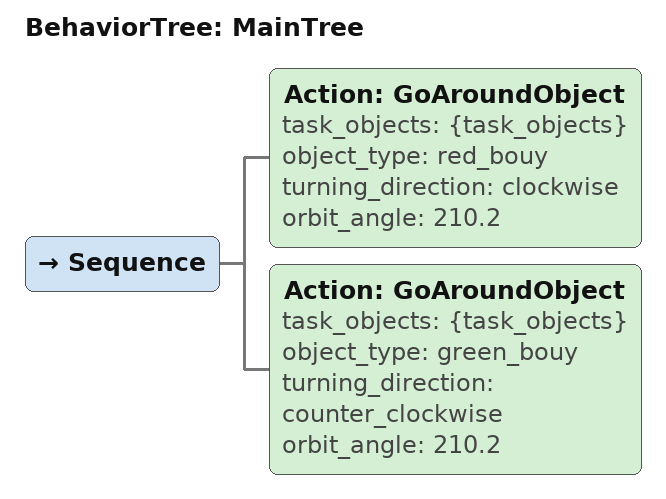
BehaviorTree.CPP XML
<root main_tree_to_execute = "MainTree" >
    <BehaviorTree ID="MainTree">
        <Sequence>
            <Action ID="GoAroundObject" task_objects="{task_objects}" object_type="red_bouy" turning_direction="clockwise" orbit_angle="210.2"/>
            <Action ID="GoAroundObject" task_objects="{task_objects}" object_type="green_bouy" turning_direction="counter_clockwise" orbit_angle="210.2"/>
        </Sequence>
    </BehaviorTree>
</root>
